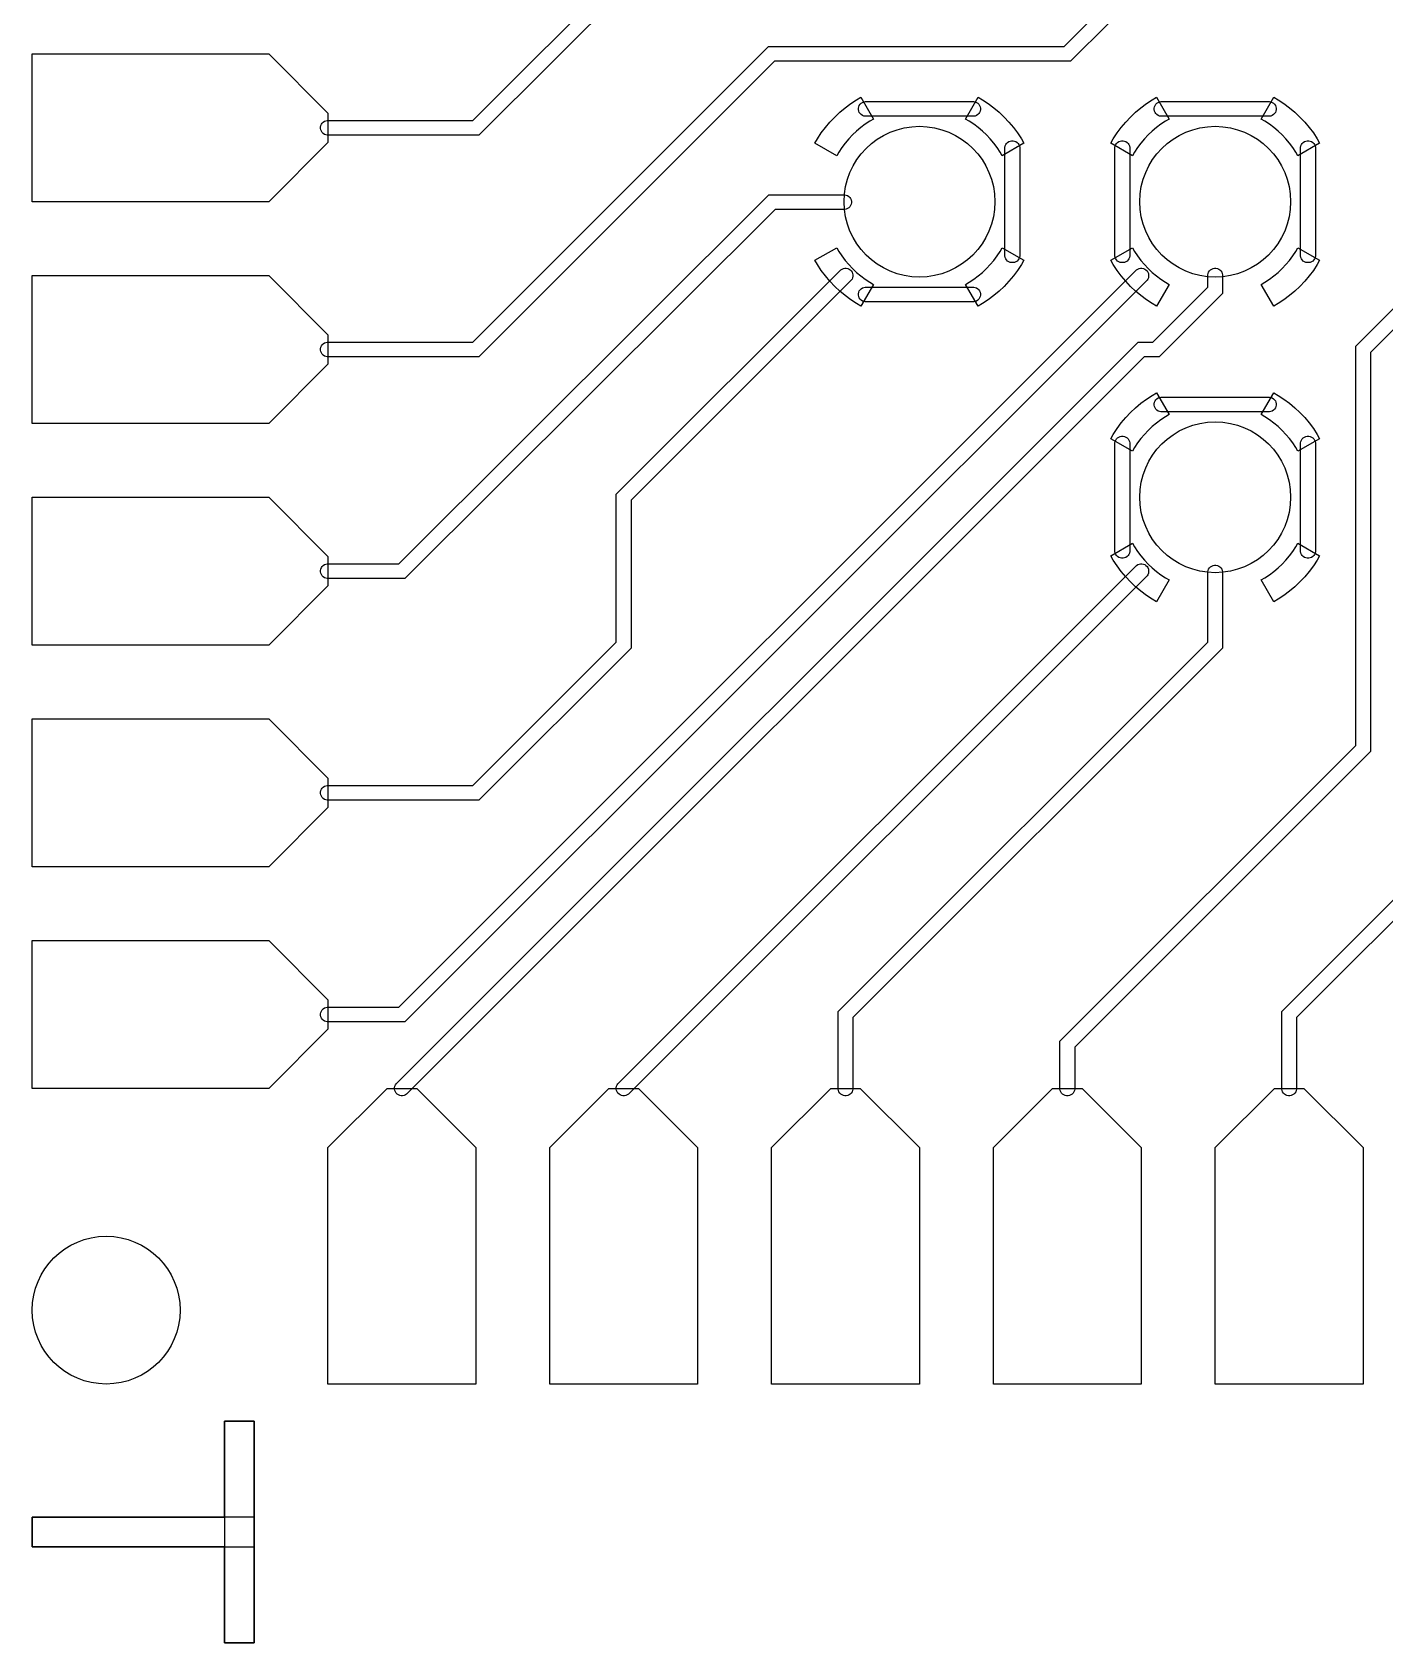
# Model space of a CAD drawing. Extents: x -17000 to 83000, y -61000 to 39000.
# Drawn here: x 23000 to 32147, y -33751 to -22853 of the extents above; entities that cross this region are included whole.
import ezdxf

# ---------------------------------------------------------------- set-up
doc = ezdxf.new("R2010")
doc.units = 0
doc.layers.add('Central Electrodes', color=2, linetype='CONTINUOUS')

msp = doc.modelspace()

# ---------------------------------------------------------------- linework, layer by layer
at = {"layer": 'Central Electrodes'}
for points in [[(27021.129, -22550), (26020.688, -23550), (24995.075, -23550), (24985.416, -23548.079), (24976.316, -23544.309), (24968.127, -23538.838), (24961.162, -23531.873), (24955.691, -23523.684), (24951.921, -23514.584), (24950, -23504.925), (24950, -23495.075), (24951.921, -23485.416), (24955.691, -23476.316), (24961.162, -23468.127), (24968.127, -23461.162), (24976.316, -23455.691), (24985.416, -23451.921), (24995.075, -23450), (25979.28, -23450), (26979.721, -22450)], [(30538.837, -22531.873), (30020.71, -23050), (28020.53, -23050), (26020.53, -25050), (24995.075, -25050), (24985.416, -25048.079), (24976.316, -25044.309), (24968.127, -25038.838), (24961.162, -25031.873), (24955.691, -25023.684), (24951.921, -25014.584), (24950, -25004.925), (24950, -24995.075), (24951.921, -24985.416), (24955.691, -24976.316), (24961.162, -24968.127), (24968.127, -24961.162), (24976.316, -24955.691), (24985.416, -24951.921), (24995.075, -24950), (25979.11, -24950), (27979.11, -22950), (29979.29, -22950), (30468.127, -22461.163)], [(32538.837, -24531.873), (32051.062, -25019.648), (32049.992, -27720.698), (30049.98, -29720.71), (30049.98, -30004.925), (30048.059, -30014.584), (30044.289, -30023.684), (30038.818, -30031.873), (30031.853, -30038.838), (30023.664, -30044.309), (30014.564, -30048.079), (30004.905, -30050), (29995.055, -30050), (29985.396, -30048.079), (29976.296, -30044.309), (29968.107, -30038.838), (29961.142, -30031.873), (29955.671, -30023.684), (29951.901, -30014.584), (29949.98, -30004.925), (29949.98, -29679.29), (31950.008, -27679.262), (31951.078, -24978.212), (32468.127, -24461.163)], [(32550, -28520.71), (31550, -29520.71), (31550, -30004.925), (31548.079, -30014.584), (31544.309, -30023.684), (31538.838, -30031.873), (31531.873, -30038.838), (31523.684, -30044.309), (31514.584, -30048.079), (31504.925, -30050), (31495.075, -30050), (31485.416, -30048.079), (31476.316, -30044.309), (31468.127, -30038.838), (31461.162, -30031.873), (31455.691, -30023.684), (31451.921, -30014.584), (31450, -30004.925), (31450, -29479.29), (32450, -28479.29)], [(24300.136, -32250.973), (24300.136, -33750.973)], [(24500.136, -32250.973), (24300.136, -32250.973)], [(24500.136, -33750.973), (24500.136, -32250.973)], [(24500.136, -32900.973), (23000.136, -32900.973)], [(23000.136, -32900.973), (23000.136, -33100.973)], [(24500.136, -33100.973), (24500.136, -32900.973)], [(23000.136, -33100.973), (24500.136, -33100.973)], [(24300.136, -33750.973), (24500.136, -33750.973)]]:
    msp.add_lwpolyline(points, dxfattribs=at)
for points in [[(23000, -24000), (23000, -23000), (24600, -23000), (25000, -23400), (25000, -23600), (24600, -24000)], [(28440.743, -23688.66), (28293.52, -23603.66), (28310.303, -23574.589), (28336.206, -23535.206), (28364.354, -23497.398), (28394.654, -23461.287), (28427.001, -23427.001), (28461.287, -23394.654), (28497.398, -23364.354), (28535.206, -23336.207), (28574.589, -23310.303), (28603.66, -23293.52), (28688.66, -23440.743), (28663.873, -23455.055), (28632.757, -23475.521), (28602.879, -23497.763), (28574.351, -23521.701), (28547.26, -23547.26), (28521.701, -23574.351), (28497.763, -23602.879), (28475.52, -23632.757), (28455.055, -23663.873)], [(29559.257, -23688.66), (29544.945, -23663.873), (29524.479, -23632.757), (29502.237, -23602.879), (29478.299, -23574.351), (29452.74, -23547.26), (29425.649, -23521.701), (29397.121, -23497.763), (29367.243, -23475.521), (29336.127, -23455.055), (29311.34, -23440.743), (29396.34, -23293.52), (29425.411, -23310.303), (29464.794, -23336.207), (29502.602, -23364.354), (29538.713, -23394.654), (29572.999, -23427.001), (29605.346, -23461.287), (29635.646, -23497.398), (29663.793, -23535.206), (29689.697, -23574.589), (29706.48, -23603.66)], [(30440.743, -23688.66), (30293.52, -23603.66), (30310.303, -23574.589), (30336.206, -23535.206), (30364.354, -23497.398), (30394.654, -23461.287), (30427.001, -23427.001), (30461.287, -23394.654), (30497.398, -23364.354), (30535.206, -23336.207), (30574.589, -23310.303), (30603.66, -23293.52), (30688.66, -23440.743), (30663.873, -23455.055), (30632.757, -23475.521), (30602.879, -23497.763), (30574.351, -23521.701), (30547.26, -23547.26), (30521.701, -23574.351), (30497.763, -23602.879), (30475.52, -23632.757), (30455.055, -23663.873)], [(31559.257, -23688.66), (31544.945, -23663.873), (31524.479, -23632.757), (31502.237, -23602.879), (31478.299, -23574.351), (31452.74, -23547.26), (31425.649, -23521.701), (31397.121, -23497.763), (31367.243, -23475.521), (31336.127, -23455.055), (31311.34, -23440.743), (31396.34, -23293.52), (31425.411, -23310.303), (31464.794, -23336.207), (31502.602, -23364.354), (31538.713, -23394.654), (31572.999, -23427.001), (31605.346, -23461.287), (31635.646, -23497.398), (31663.793, -23535.206), (31689.697, -23574.589), (31706.48, -23603.66)], [(28632.575, -23422.132), (28622.916, -23420.211), (28613.816, -23416.441), (28605.627, -23410.97), (28598.662, -23404.005), (28593.191, -23395.816), (28589.421, -23386.716), (28587.5, -23377.057), (28587.5, -23367.207), (28589.421, -23357.548), (28593.191, -23348.448), (28598.662, -23340.259), (28605.627, -23333.294), (28613.816, -23327.823), (28622.916, -23324.053), (28632.575, -23322.132), (29367.425, -23322.132), (29377.084, -23324.053), (29386.184, -23327.823), (29394.373, -23333.294), (29401.338, -23340.259), (29406.809, -23348.448), (29410.579, -23357.548), (29412.5, -23367.207), (29412.5, -23377.057), (29410.579, -23386.716), (29406.809, -23395.816), (29401.338, -23404.005), (29394.373, -23410.97), (29386.184, -23416.441), (29377.084, -23420.211), (29367.425, -23422.132)], [(30632.575, -23422.132), (30622.916, -23420.211), (30613.816, -23416.441), (30605.627, -23410.97), (30598.662, -23404.005), (30593.191, -23395.816), (30589.421, -23386.716), (30587.5, -23377.057), (30587.5, -23367.207), (30589.421, -23357.548), (30593.191, -23348.448), (30598.662, -23340.259), (30605.627, -23333.294), (30613.816, -23327.823), (30622.916, -23324.053), (30632.575, -23322.132), (31367.425, -23322.132), (31377.084, -23324.053), (31386.184, -23327.823), (31394.373, -23333.294), (31401.338, -23340.259), (31406.809, -23348.448), (31410.579, -23357.548), (31412.5, -23367.207), (31412.5, -23377.057), (31410.579, -23386.716), (31406.809, -23395.816), (31401.338, -23404.005), (31394.373, -23410.97), (31386.184, -23416.441), (31377.084, -23420.211), (31367.425, -23422.132)], [(29622.943, -24412.5), (29613.284, -24410.579), (29604.184, -24406.809), (29595.995, -24401.338), (29589.03, -24394.373), (29583.559, -24386.184), (29579.789, -24377.084), (29577.868, -24367.425), (29577.868, -23632.575), (29579.789, -23622.916), (29583.559, -23613.816), (29589.03, -23605.627), (29595.995, -23598.662), (29604.184, -23593.191), (29613.284, -23589.421), (29622.943, -23587.5), (29632.793, -23587.5), (29642.452, -23589.421), (29651.552, -23593.191), (29659.741, -23598.662), (29666.706, -23605.627), (29672.177, -23613.816), (29675.947, -23622.916), (29677.868, -23632.575), (29677.868, -24367.425), (29675.947, -24377.084), (29672.177, -24386.184), (29666.706, -24394.373), (29659.741, -24401.338), (29651.552, -24406.809), (29642.452, -24410.579), (29632.793, -24412.5)], [(30367.207, -24412.5), (30357.548, -24410.579), (30348.448, -24406.809), (30340.259, -24401.338), (30333.294, -24394.373), (30327.823, -24386.184), (30324.053, -24377.084), (30322.132, -24367.425), (30322.132, -23632.575), (30324.053, -23622.916), (30327.823, -23613.816), (30333.294, -23605.627), (30340.259, -23598.662), (30348.448, -23593.191), (30357.548, -23589.421), (30367.207, -23587.5), (30377.057, -23587.5), (30386.716, -23589.421), (30395.816, -23593.191), (30404.005, -23598.662), (30410.97, -23605.627), (30416.441, -23613.816), (30420.211, -23622.916), (30422.132, -23632.575), (30422.132, -24367.425), (30420.211, -24377.084), (30416.441, -24386.184), (30410.97, -24394.373), (30404.005, -24401.338), (30395.816, -24406.809), (30386.716, -24410.579), (30377.057, -24412.5)], [(31622.943, -24412.5), (31613.284, -24410.579), (31604.184, -24406.809), (31595.995, -24401.338), (31589.03, -24394.373), (31583.559, -24386.184), (31579.789, -24377.084), (31577.868, -24367.425), (31577.868, -23632.575), (31579.789, -23622.916), (31583.559, -23613.816), (31589.03, -23605.627), (31595.995, -23598.662), (31604.184, -23593.191), (31613.284, -23589.421), (31622.943, -23587.5), (31632.793, -23587.5), (31642.452, -23589.421), (31651.552, -23593.191), (31659.741, -23598.662), (31666.706, -23605.627), (31672.177, -23613.816), (31675.947, -23622.916), (31677.868, -23632.575), (31677.868, -24367.425), (31675.947, -24377.084), (31672.177, -24386.184), (31666.706, -24394.373), (31659.741, -24401.338), (31651.552, -24406.809), (31642.452, -24410.579), (31632.793, -24412.5)], [(24995.075, -26549.991), (24985.416, -26548.07), (24976.316, -26544.3), (24968.127, -26538.829), (24961.162, -26531.864), (24955.691, -26523.675), (24951.921, -26514.575), (24950, -26504.916), (24950, -26495.066), (24951.921, -26485.407), (24955.691, -26476.307), (24961.162, -26468.118), (24968.127, -26461.153), (24976.316, -26455.682), (24985.416, -26451.912), (24995.075, -26449.991), (25479.332, -26449.991), (27982.22, -23952.816), (28494.673, -23952.816), (28504.332, -23954.737), (28513.432, -23958.507), (28521.621, -23963.978), (28528.586, -23970.943), (28534.057, -23979.132), (28537.827, -23988.232), (28539.748, -23997.891), (28539.748, -24007.741), (28537.827, -24017.4), (28534.057, -24026.5), (28528.586, -24034.689), (28521.621, -24041.654), (28513.432, -24047.125), (28504.332, -24050.895), (28494.673, -24052.816), (28023.574, -24052.816), (25520.686, -26549.991)], [(28603.66, -24706.48), (28574.589, -24689.697), (28535.206, -24663.793), (28497.398, -24635.646), (28461.287, -24605.346), (28427.001, -24572.999), (28394.654, -24538.713), (28364.354, -24502.602), (28336.206, -24464.794), (28310.303, -24425.411), (28293.52, -24396.34), (28440.743, -24311.34), (28455.055, -24336.127), (28475.52, -24367.243), (28497.763, -24397.121), (28521.701, -24425.649), (28547.26, -24452.74), (28574.351, -24478.299), (28602.879, -24502.237), (28632.757, -24524.479), (28663.873, -24544.945), (28688.66, -24559.257)], [(29396.339, -24706.48), (29311.34, -24559.257), (29336.127, -24544.945), (29367.243, -24524.479), (29397.121, -24502.237), (29425.649, -24478.299), (29452.74, -24452.74), (29478.299, -24425.649), (29502.237, -24397.121), (29524.479, -24367.243), (29544.945, -24336.127), (29559.257, -24311.34), (29706.48, -24396.34), (29689.697, -24425.411), (29663.793, -24464.794), (29635.646, -24502.602), (29605.346, -24538.713), (29572.999, -24572.999), (29538.713, -24605.346), (29502.602, -24635.646), (29464.794, -24663.793), (29425.411, -24689.697)], [(30603.66, -24706.48), (30574.589, -24689.697), (30535.206, -24663.793), (30497.398, -24635.646), (30461.287, -24605.346), (30427.001, -24572.999), (30394.654, -24538.713), (30364.354, -24502.602), (30336.206, -24464.794), (30310.303, -24425.411), (30293.52, -24396.34), (30440.743, -24311.34), (30455.055, -24336.127), (30475.52, -24367.243), (30497.763, -24397.121), (30521.701, -24425.649), (30547.26, -24452.74), (30574.351, -24478.299), (30602.879, -24502.237), (30632.757, -24524.479), (30663.873, -24544.945), (30688.66, -24559.257)], [(31396.339, -24706.48), (31311.34, -24559.257), (31336.127, -24544.945), (31367.243, -24524.479), (31397.121, -24502.237), (31425.649, -24478.299), (31452.74, -24452.74), (31478.299, -24425.649), (31502.237, -24397.121), (31524.479, -24367.243), (31544.945, -24336.127), (31559.257, -24311.34), (31706.48, -24396.34), (31689.697, -24425.411), (31663.793, -24464.794), (31635.646, -24502.602), (31605.346, -24538.713), (31572.999, -24572.999), (31538.713, -24605.346), (31502.602, -24635.646), (31464.794, -24663.793), (31425.411, -24689.697)], [(23000, -25500), (23000, -24500), (24600, -24500), (25000, -24900), (25000, -25100), (24600, -25500)], [(24995.075, -29550), (24985.416, -29548.079), (24976.316, -29544.309), (24968.127, -29538.838), (24961.162, -29531.873), (24955.691, -29523.684), (24951.921, -29514.584), (24950, -29504.925), (24950, -29495.075), (24951.921, -29485.416), (24955.691, -29476.316), (24961.162, -29468.127), (24968.127, -29461.162), (24976.316, -29455.691), (24985.416, -29451.921), (24995.075, -29450), (25479.29, -29450), (30468.127, -24461.163), (30476.316, -24455.691), (30485.416, -24451.922), (30495.076, -24450), (30504.925, -24450), (30514.585, -24451.922), (30523.684, -24455.691), (30531.873, -24461.162), (30538.838, -24468.127), (30544.309, -24476.316), (30548.078, -24485.415), (30550, -24495.075), (30550, -24504.924), (30548.078, -24514.584), (30544.309, -24523.684), (30538.837, -24531.873), (25520.71, -29550)], [(24995.075, -28049.775), (24985.416, -28047.854), (24976.316, -28044.084), (24968.127, -28038.613), (24961.162, -28031.648), (24955.691, -28023.459), (24951.921, -28014.359), (24950, -28004.7), (24950, -27994.85), (24951.921, -27985.191), (24955.691, -27976.091), (24961.162, -27967.902), (24968.127, -27960.937), (24976.316, -27955.466), (24985.416, -27951.696), (24995.075, -27949.775), (25979.515, -27949.775), (26950, -26979.29), (26950, -25979.29), (28468.127, -24461.163), (28476.316, -24455.691), (28485.416, -24451.922), (28495.076, -24450), (28504.925, -24450), (28514.585, -24451.922), (28523.684, -24455.691), (28531.873, -24461.162), (28538.838, -24468.127), (28544.309, -24476.316), (28548.078, -24485.415), (28550, -24495.075), (28550, -24504.924), (28548.078, -24514.584), (28544.309, -24523.684), (28538.837, -24531.873), (27050, -26020.71), (27050, -27020.71), (26020.935, -28049.775)], [(25495.075, -30050), (25485.415, -30048.078), (25476.316, -30044.309), (25468.127, -30038.838), (25461.162, -30031.873), (25455.691, -30023.684), (25451.922, -30014.585), (25450, -30004.925), (25450, -29995.076), (25451.922, -29985.416), (25455.691, -29976.316), (25461.163, -29968.127), (30479.29, -24950), (30579.29, -24950), (30950, -24579.29), (30950, -24495.075), (30951.921, -24485.416), (30955.691, -24476.316), (30961.162, -24468.127), (30968.127, -24461.162), (30976.316, -24455.691), (30985.416, -24451.921), (30995.075, -24450), (31004.925, -24450), (31014.584, -24451.921), (31023.684, -24455.691), (31031.873, -24461.162), (31038.838, -24468.127), (31044.309, -24476.316), (31048.079, -24485.416), (31050, -24495.075), (31050, -24620.71), (30620.71, -25050), (30520.71, -25050), (25531.873, -30038.837), (25523.684, -30044.309), (25514.584, -30048.078), (25504.924, -30050)], [(28632.575, -24677.868), (28622.916, -24675.947), (28613.816, -24672.177), (28605.627, -24666.706), (28598.662, -24659.741), (28593.191, -24651.552), (28589.421, -24642.452), (28587.5, -24632.793), (28587.5, -24622.943), (28589.421, -24613.284), (28593.191, -24604.184), (28598.662, -24595.995), (28605.627, -24589.03), (28613.816, -24583.559), (28622.916, -24579.789), (28632.575, -24577.868), (29367.425, -24577.868), (29377.084, -24579.789), (29386.184, -24583.559), (29394.373, -24589.03), (29401.338, -24595.995), (29406.809, -24604.184), (29410.579, -24613.284), (29412.5, -24622.943), (29412.5, -24632.793), (29410.579, -24642.452), (29406.809, -24651.552), (29401.338, -24659.741), (29394.373, -24666.706), (29386.184, -24672.177), (29377.084, -24675.947), (29367.425, -24677.868)], [(30440.743, -25688.66), (30293.52, -25603.66), (30310.303, -25574.589), (30336.206, -25535.206), (30364.354, -25497.398), (30394.654, -25461.287), (30427.001, -25427.001), (30461.287, -25394.654), (30497.398, -25364.354), (30535.206, -25336.207), (30574.589, -25310.303), (30603.66, -25293.52), (30688.66, -25440.743), (30663.873, -25455.055), (30632.757, -25475.521), (30602.879, -25497.763), (30574.351, -25521.701), (30547.26, -25547.26), (30521.701, -25574.351), (30497.763, -25602.879), (30475.52, -25632.757), (30455.055, -25663.873)], [(30632.575, -25422.132), (30622.916, -25420.211), (30613.816, -25416.441), (30605.627, -25410.97), (30598.662, -25404.005), (30593.191, -25395.816), (30589.421, -25386.716), (30587.5, -25377.057), (30587.5, -25367.207), (30589.421, -25357.548), (30593.191, -25348.448), (30598.662, -25340.259), (30605.627, -25333.294), (30613.816, -25327.823), (30622.916, -25324.053), (30632.575, -25322.132), (31367.425, -25322.132), (31377.084, -25324.053), (31386.184, -25327.823), (31394.373, -25333.294), (31401.338, -25340.259), (31406.809, -25348.448), (31410.579, -25357.548), (31412.5, -25367.207), (31412.5, -25377.057), (31410.579, -25386.716), (31406.809, -25395.816), (31401.338, -25404.005), (31394.373, -25410.97), (31386.184, -25416.441), (31377.084, -25420.211), (31367.425, -25422.132)], [(31559.257, -25688.66), (31544.945, -25663.873), (31524.479, -25632.757), (31502.237, -25602.879), (31478.299, -25574.351), (31452.74, -25547.26), (31425.649, -25521.701), (31397.121, -25497.763), (31367.243, -25475.521), (31336.127, -25455.055), (31311.34, -25440.743), (31396.34, -25293.52), (31425.411, -25310.303), (31464.794, -25336.207), (31502.602, -25364.354), (31538.713, -25394.654), (31572.999, -25427.001), (31605.346, -25461.287), (31635.646, -25497.398), (31663.793, -25535.206), (31689.697, -25574.589), (31706.48, -25603.66)], [(30367.207, -26412.5), (30357.548, -26410.579), (30348.448, -26406.809), (30340.259, -26401.338), (30333.294, -26394.373), (30327.823, -26386.184), (30324.053, -26377.084), (30322.132, -26367.425), (30322.132, -25632.575), (30324.053, -25622.916), (30327.823, -25613.816), (30333.294, -25605.627), (30340.259, -25598.662), (30348.448, -25593.191), (30357.548, -25589.421), (30367.207, -25587.5), (30377.057, -25587.5), (30386.716, -25589.421), (30395.816, -25593.191), (30404.005, -25598.662), (30410.97, -25605.627), (30416.441, -25613.816), (30420.211, -25622.916), (30422.132, -25632.575), (30422.132, -26367.425), (30420.211, -26377.084), (30416.441, -26386.184), (30410.97, -26394.373), (30404.005, -26401.338), (30395.816, -26406.809), (30386.716, -26410.579), (30377.057, -26412.5)], [(31622.943, -26412.5), (31613.284, -26410.579), (31604.184, -26406.809), (31595.995, -26401.338), (31589.03, -26394.373), (31583.559, -26386.184), (31579.789, -26377.084), (31577.868, -26367.425), (31577.868, -25632.575), (31579.789, -25622.916), (31583.559, -25613.816), (31589.03, -25605.627), (31595.995, -25598.662), (31604.184, -25593.191), (31613.284, -25589.421), (31622.943, -25587.5), (31632.793, -25587.5), (31642.452, -25589.421), (31651.552, -25593.191), (31659.741, -25598.662), (31666.706, -25605.627), (31672.177, -25613.816), (31675.947, -25622.916), (31677.868, -25632.575), (31677.868, -26367.425), (31675.947, -26377.084), (31672.177, -26386.184), (31666.706, -26394.373), (31659.741, -26401.338), (31651.552, -26406.809), (31642.452, -26410.579), (31632.793, -26412.5)], [(23000, -27000), (23000, -26000), (24600, -26000), (25000, -26400), (25000, -26600), (24600, -27000)], [(30603.66, -26706.48), (30574.589, -26689.697), (30535.206, -26663.793), (30497.398, -26635.646), (30461.287, -26605.346), (30427.001, -26572.999), (30394.654, -26538.713), (30364.354, -26502.602), (30336.206, -26464.794), (30310.303, -26425.411), (30293.52, -26396.34), (30440.743, -26311.34), (30455.055, -26336.127), (30475.52, -26367.243), (30497.763, -26397.121), (30521.701, -26425.649), (30547.26, -26452.74), (30574.351, -26478.299), (30602.879, -26502.237), (30632.757, -26524.479), (30663.873, -26544.945), (30688.66, -26559.257)], [(31396.339, -26706.48), (31311.34, -26559.257), (31336.127, -26544.945), (31367.243, -26524.479), (31397.121, -26502.237), (31425.649, -26478.299), (31452.74, -26452.74), (31478.299, -26425.649), (31502.237, -26397.121), (31524.479, -26367.243), (31544.945, -26336.127), (31559.257, -26311.34), (31706.48, -26396.34), (31689.697, -26425.411), (31663.793, -26464.794), (31635.646, -26502.602), (31605.346, -26538.713), (31572.999, -26572.999), (31538.713, -26605.346), (31502.602, -26635.646), (31464.794, -26663.793), (31425.411, -26689.697)], [(26995.075, -30050), (26985.415, -30048.078), (26976.316, -30044.309), (26968.127, -30038.838), (26961.162, -30031.873), (26955.691, -30023.684), (26951.922, -30014.585), (26950, -30004.925), (26950, -29995.076), (26951.922, -29985.416), (26955.691, -29976.316), (26961.163, -29968.127), (30468.127, -26461.163), (30476.316, -26455.691), (30485.416, -26451.922), (30495.076, -26450), (30504.925, -26450), (30514.585, -26451.922), (30523.684, -26455.691), (30531.873, -26461.162), (30538.838, -26468.127), (30544.309, -26476.316), (30548.078, -26485.415), (30550, -26495.075), (30550, -26504.924), (30548.078, -26514.584), (30544.309, -26523.684), (30538.837, -26531.873), (27031.873, -30038.837), (27023.684, -30044.309), (27014.584, -30048.078), (27004.924, -30050)], [(28495.075, -30050), (28485.416, -30048.079), (28476.316, -30044.309), (28468.127, -30038.838), (28461.162, -30031.873), (28455.691, -30023.684), (28451.921, -30014.584), (28450, -30004.925), (28450, -29479.353), (30950.063, -26979.29), (30950.063, -26505.327), (30951.984, -26495.668), (30955.754, -26486.568), (30961.225, -26478.379), (30968.19, -26471.414), (30976.379, -26465.943), (30985.479, -26462.173), (30995.138, -26460.252), (31004.988, -26460.252), (31014.647, -26462.173), (31023.747, -26465.943), (31031.936, -26471.414), (31038.901, -26478.379), (31044.372, -26486.568), (31048.142, -26495.668), (31050.063, -26505.327), (31050.063, -27020.71), (28550, -29520.773), (28550, -30004.925), (28548.079, -30014.584), (28544.309, -30023.684), (28538.838, -30031.873), (28531.873, -30038.838), (28523.684, -30044.309), (28514.584, -30048.079), (28504.925, -30050)], [(23000, -28500), (23000, -27500), (24600, -27500), (25000, -27900), (25000, -28100), (24600, -28500)], [(23000, -30000), (23000, -29000), (24600, -29000), (25000, -29400), (25000, -29600), (24600, -30000)], [(25000, -32000), (25000, -30400), (25400, -30000), (25600, -30000), (26000, -30400), (26000, -32000)], [(26500, -32000), (26500, -30400), (26900, -30000), (27100, -30000), (27500, -30400), (27500, -32000)], [(28000, -32000), (28000, -30400), (28400, -30000), (28600, -30000), (29000, -30400), (29000, -32000)], [(29500, -32000), (29500, -30400), (29900, -30000), (30100, -30000), (30500, -30400), (30500, -32000)], [(31000, -32000), (31000, -30400), (31400, -30000), (31600, -30000), (32000, -30400), (32000, -32000)], [(24300.136, -33750.973), (24300.136, -33100.973), (23000.136, -33100.973), (23000.136, -32900.973), (24300.136, -32900.973), (24300.136, -32250.973), (24500.136, -32250.973), (24500.136, -33750.973)]]:
    msp.add_lwpolyline(points, close=True, dxfattribs=at)
for centre, radius in [((29000, -24000), 510.252), ((31000, -24000), 510.252), ((31000, -26000), 510.252), ((23500, -31500), 500)]:
    msp.add_circle(centre, radius, dxfattribs=at)

doc.saveas('drawing.dxf')
